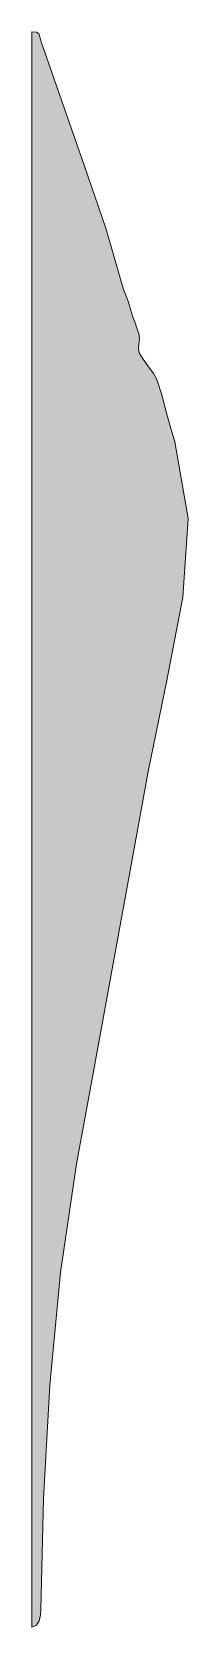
# Model space of a CAD drawing. Header units: inches. Extents: x -600 to 863, y -502 to 873.
# Drawn here: x -600 to -598.15, y 392.08 to 411.03 of the extents above; entities that cross this region are included whole.
import ezdxf

# ---------------------------------------------------------------- set-up
doc = ezdxf.new("R2010")
doc.units = ezdxf.units.IN
doc.header["$MEASUREMENT"] = 0
doc.layers.add('Layer 1', color=7, linetype='Continuous')

msp = doc.modelspace()

# ---------------------------------------------------------------- hatches: boundary and pattern name
at = {"layer": 'Layer 1', "true_color": 0xffffff}
msp.add_hatch(color=7, dxfattribs=at).paths.add_polyline_path([(-600, 411.035), (-599.945, 411.031), (-599.919, 411.012), (-599.907, 410.978), (-599.894, 410.929), (-599.647, 410.211), (-599.376, 409.441), (-599.126, 408.701), (-598.941, 408.07), (-598.914, 407.976), (-598.884, 407.895), (-598.857, 407.822), (-598.835, 407.752), (-598.808, 407.658), (-598.778, 407.577), (-598.751, 407.504), (-598.729, 407.435), (-598.726, 407.383), (-598.731, 407.328), (-598.736, 407.273), (-598.729, 407.223), (-598.691, 407.159), (-598.625, 407.069), (-598.558, 406.976), (-598.518, 406.905), (-598.462, 406.723), (-598.412, 406.537), (-598.361, 406.35), (-598.306, 406.164), (-598.149, 405.252), (-598.213, 404.318), (-598.402, 403.328), (-598.624, 402.247), (-598.845, 401.028), (-599.062, 399.834), (-599.271, 398.683), (-599.471, 397.588), (-599.662, 396.297), (-599.789, 394.958), (-599.862, 393.61), (-599.894, 392.293), (-599.899, 392.226), (-599.916, 392.158), (-599.948, 392.104), (-600, 392.082), (-600, 396.82), (-600, 401.558), (-600, 406.296)])

# ---------------------------------------------------------------- linework, layer by layer
at = {"layer": 'Layer 1', "lineweight": 0}
msp.add_lwpolyline([(-600, 411.035), (-599.945, 411.031), (-599.919, 411.012), (-599.907, 410.978), (-599.894, 410.929), (-599.647, 410.211), (-599.376, 409.441), (-599.126, 408.701), (-598.941, 408.07), (-598.914, 407.976), (-598.884, 407.895), (-598.857, 407.822), (-598.835, 407.752), (-598.808, 407.658), (-598.778, 407.577), (-598.751, 407.504), (-598.729, 407.435), (-598.726, 407.383), (-598.731, 407.328), (-598.736, 407.273), (-598.729, 407.223), (-598.691, 407.159), (-598.625, 407.069), (-598.558, 406.976), (-598.518, 406.905), (-598.462, 406.723), (-598.412, 406.537), (-598.361, 406.35), (-598.306, 406.164), (-598.149, 405.252), (-598.213, 404.318), (-598.402, 403.328), (-598.624, 402.247), (-598.845, 401.028), (-599.062, 399.834), (-599.271, 398.683), (-599.471, 397.588), (-599.662, 396.297), (-599.789, 394.958), (-599.862, 393.61), (-599.894, 392.293), (-599.899, 392.226), (-599.916, 392.158), (-599.948, 392.104), (-600, 392.082), (-600, 396.82), (-600, 401.558), (-600, 406.296), (-600, 411.035), (-600, 411.035)], dxfattribs=at)

doc.saveas('drawing.dxf')
